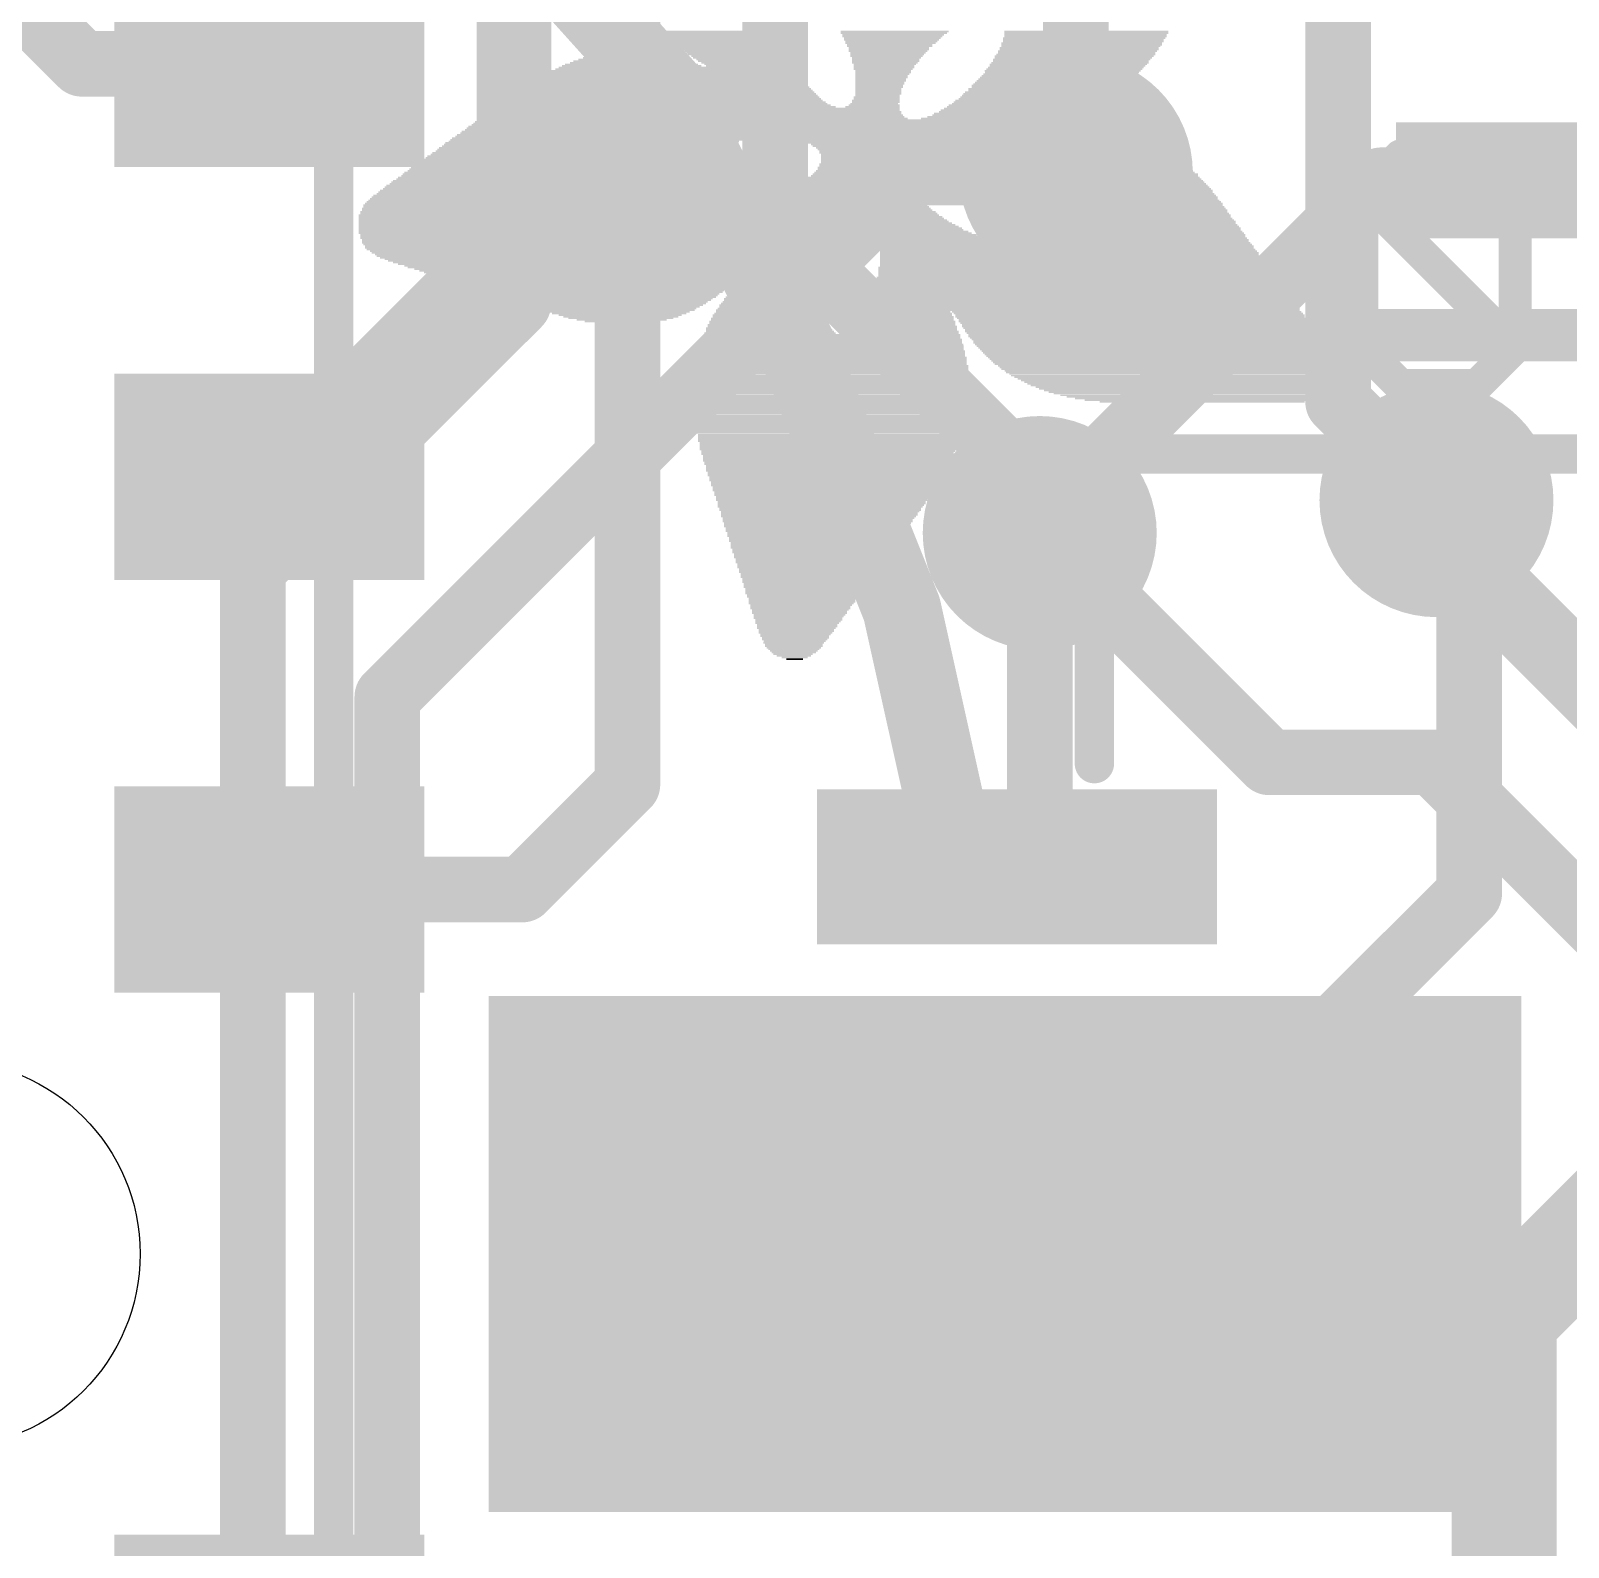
# Model space of a CAD drawing. Extents: x -0.1 to 34.1, y -8.2 to 25.5.
# Drawn here: x 16.53 to 22.48, y 11.56 to 17.44 of the extents above; entities that cross this region are included whole.
import ezdxf

# ---------------------------------------------------------------- set-up
doc = ezdxf.new("R2010")
doc.units = 0
for name, color, linetype in [('1', 12, 'CONTINUOUS'), ('16', 5, 'CONTINUOUS'), ('18', 110, 'CONTINUOUS'), ('20', 53, 'CONTINUOUS'), ('21', 40, 'CONTINUOUS'), ('22', 6, 'CONTINUOUS')]:
    doc.layers.add(name, color=color, linetype=linetype)

# ---------------------------------------------------------------- blocks, each defined once
blk = doc.blocks.new('RECT')
blk.add_solid([(-0.5, -0.5), (0.5, -0.5), (-0.5, 0.5), (0.5, 0.5)])
blk = doc.blocks.new('ROUNDV')
at = {"const_width": 0.5}
blk.add_lwpolyline([(0, -0.25, 1), (0, 0.25, 1), (0, -0.25)], format="xyb", dxfattribs=at)

msp = doc.modelspace()

# ---------------------------------------------------------------- linework, layer by layer
at = {"layer": '1'}
for points, const_width in [([(14.859, 19.177), (16.724, 17.312)], 0.254), ([(19.4096, 16.6935), (19.4096, 18.6904)], 0.254), ([(20.574, 18.161), (20.574, 16.891)], 0.254), ([(18.8374, 14.5194), (18.8374, 18.0382)], 0.254), ([(18.3802, 16.6422), (18.3802, 17.8488)], 0.254), ([(16.724, 17.312), (17.45, 17.312)], 0.254), ([(21.756, 16.861), (20.4815, 15.5865)], 0.254), ([(22.264, 16.861), (21.756, 16.861)], 0.254), ([(20.4815, 15.6216), (19.4096, 16.6935)], 0.254), ([(17.45, 15.712), (18.3802, 16.6422)], 0.254), ([(20.4815, 15.6216), (20.4815, 15.5865)], 0.254), ([(22.098, 15.494), (21.971, 15.621)], 0.254), ([(20.4815, 15.5865), (20.4343, 15.5393)], 0.254), ([(20.4343, 15.5393), (20.4343, 15.494)], 0.254), ([(20.4343, 15.494), (20.4343, 14.351)], 0.254), ([(22.098, 15.494), (22.098, 14.097)], 0.254), ([(18.43, 14.112), (18.8374, 14.5194)], 0.254), ([(20.4343, 14.351), (20.346, 14.2627)], 0.254), ([(20.346, 14.2627), (20.346, 14.2)], 0.3048), ([(17.45, 14.112), (18.43, 14.112)], 0.254), ([(22.098, 14.097), (21.201, 13.2)], 0.254), ([(20.346, 13.2), (21.201, 13.2)], 0.254), ([(22.86, 13.081), (22.233, 12.454)], 0.4064), ([(22.233, 12.454), (21.979, 12.2)], 0.4064), ([(22.233, 12.454), (22.233, 5.342)], 0.4064), ([(20.346, 12.2), (21.979, 12.2)], 0.4064)]:
    msp.add_lwpolyline(points, dxfattribs=dict(at, const_width=const_width))
for points, const_width in [([(16.724, 17.3755, 1), (16.724, 17.2485)], 0.127), ([(16.6791, 17.2671, 1), (16.7689, 17.3569)], 0.127), ([(17.45, 17.2485, 1), (17.45, 17.3755)], 0.127), ([(21.756, 16.9245, 1), (21.756, 16.7975)], 0.127), ([(21.8009, 16.8161, 1), (21.7111, 16.9059)], 0.127), ([(22.264, 16.7975, 1), (22.264, 16.9245)], 0.127), ([(20.5105, 16.891, 1), (20.6375, 16.891)], 0.127), ([(19.4545, 16.7384, 1), (19.3647, 16.6486)], 0.127), ([(18.4251, 16.5973, 1), (18.3353, 16.6871)], 0.127), ([(19.3461, 16.6935, 1), (19.4731, 16.6935)], 0.127), ([(18.3167, 16.6422, 1), (18.4437, 16.6422)], 0.127), ([(17.4051, 15.7569, 1), (17.4949, 15.6671)], 0.127), ([(20.545, 15.6216, 1), (20.418, 15.6216)], 0.127), ([(20.4366, 15.5767, 1), (20.5264, 15.6665)], 0.127), ([(22.0159, 15.6659, 1), (21.9261, 15.5761)], 0.127), ([(20.4978, 15.5393, 1), (20.3708, 15.5393)], 0.127), ([(20.4366, 15.6314, 1), (20.5264, 15.5416)], 0.127), ([(20.5264, 15.5416, 1), (20.4366, 15.6314)], 0.127), ([(20.3894, 15.5842, 1), (20.4792, 15.4944)], 0.127), ([(20.4978, 15.494, 1), (20.3708, 15.494)], 0.127), ([(20.418, 15.5865, 1), (20.545, 15.5865)], 0.127), ([(22.1615, 15.494, 1), (22.0345, 15.494)], 0.127), ([(20.3708, 15.494, 1), (20.4978, 15.494)], 0.127), ([(22.0531, 15.4491, 1), (22.1429, 15.5389)], 0.127), ([(18.8823, 14.4745, 1), (18.7925, 14.5643)], 0.127), ([(18.7739, 14.5194, 1), (18.9009, 14.5194)], 0.127), ([(20.4792, 14.3061, 1), (20.3894, 14.3959)], 0.127), ([(20.4222, 14.2627, 1), (20.2698, 14.2627)], 0.1524), ([(20.3708, 14.351, 1), (20.4978, 14.351)], 0.127), ([(20.3011, 14.3076, 1), (20.3909, 14.2178)], 0.127), ([(17.45, 14.1755, 1), (17.45, 14.0485)], 0.127), ([(18.43, 14.0485, 1), (18.43, 14.1755)], 0.127), ([(20.2698, 14.2, 1), (20.4222, 14.2)], 0.1524), ([(18.3851, 14.1569, 1), (18.4749, 14.0671)], 0.127), ([(22.1429, 14.0521, 1), (22.0531, 14.1419)], 0.127), ([(22.0345, 14.097, 1), (22.1615, 14.097)], 0.127), ([(20.346, 13.2635, 1), (20.346, 13.1365)], 0.127), ([(21.1561, 13.2449, 1), (21.2459, 13.1551)], 0.127), ([(21.201, 13.1365, 1), (21.201, 13.2635)], 0.127), ([(22.3346, 12.454, 1), (22.1314, 12.454)], 0.2032), ([(22.1612, 12.5258, 1), (22.3048, 12.3822)], 0.2032), ([(22.3048, 12.3822, 1), (22.1612, 12.5258)], 0.2032), ([(20.346, 12.3016, 1), (20.346, 12.0984)], 0.2032), ([(21.979, 12.0984, 1), (21.979, 12.3016)], 0.2032), ([(21.9072, 12.2718, 1), (22.0508, 12.1282)], 0.2032)]:
    msp.add_lwpolyline(points, format="xyb", dxfattribs=dict(at, const_width=const_width))
at = {"layer": '16'}
for points, const_width in [([(18.415, 16.383), (18.415, 20.574)], 0.254), ([(21.59, 18.5305), (21.59, 16.002)], 0.254), ([(19.939, 16.891), (17.907, 14.859)], 0.254), ([(20.574, 16.891), (19.939, 16.891)], 0.254), ([(17.3863, 15.3543), (18.415, 16.383)], 0.254), ([(21.971, 15.621), (21.59, 16.002)], 0.254), ([(21.971, 15.621), (21.9075, 15.5575)], 0.3048), ([(23.749, 13.716), (21.9075, 15.5575)], 0.3048), ([(20.4343, 15.494), (21.3233, 14.605)], 0.254), ([(17.3863, 10.6011), (17.3863, 15.3543)], 0.254), ([(17.907, 14.859), (17.907, 11.43)], 0.254), ([(21.9583, 14.605), (21.3233, 14.605)], 0.254), ([(23.114, 13.4493), (21.9583, 14.605)], 0.254)]:
    msp.add_lwpolyline(points, dxfattribs=dict(at, const_width=const_width))
for points, const_width in [([(19.939, 16.9545, 1), (19.939, 16.8275)], 0.127), ([(19.9839, 16.8461, 1), (19.8941, 16.9359)], 0.127), ([(20.574, 16.8275, 1), (20.574, 16.9545)], 0.127), ([(18.4599, 16.3381, 1), (18.3701, 16.4279)], 0.127), ([(18.3515, 16.383, 1), (18.4785, 16.383)], 0.127), ([(21.6349, 16.0469, 1), (21.5451, 15.9571)], 0.127), ([(21.5265, 16.002, 1), (21.6535, 16.002)], 0.127), ([(22.0249, 15.5671, 1), (21.9171, 15.6749)], 0.1524), ([(21.9261, 15.5761, 1), (22.0159, 15.6659)], 0.127), ([(21.9614, 15.6114, 1), (21.8536, 15.5036)], 0.1524), ([(21.8536, 15.6114, 1), (21.9614, 15.5036)], 0.1524), ([(20.4792, 15.5389, 1), (20.3894, 15.4491)], 0.127), ([(17.4498, 15.3543, 1), (17.3228, 15.3543)], 0.127), ([(17.3414, 15.3992, 1), (17.4312, 15.3094)], 0.127), ([(17.9705, 14.859, 1), (17.8435, 14.859)], 0.127), ([(17.8621, 14.9039, 1), (17.9519, 14.8141)], 0.127), ([(21.3233, 14.6685, 1), (21.3233, 14.5415)], 0.127), ([(21.2784, 14.5601, 1), (21.3682, 14.6499)], 0.127), ([(22.0032, 14.6499, 1), (21.9134, 14.5601)], 0.127), ([(21.9583, 14.5415, 1), (21.9583, 14.6685)], 0.127)]:
    msp.add_lwpolyline(points, format="xyb", dxfattribs=dict(at, const_width=const_width))
at = {"layer": '20'}
msp.add_circle((16.2, 12.7), 0.75, dxfattribs=at)
at = {"layer": '21'}
for points, const_width in [([(17.7, 18.462), (17.7, 8.462)], 0.1524), ([(24.514, 16.261), (21.714, 16.261)], 0.2032), ([(20.646, 14.6), (20.646, 15.8)], 0.1524), ([(20.646, 15.8), (23.246, 15.8)], 0.1524)]:
    msp.add_lwpolyline(points, dxfattribs=dict(at, const_width=const_width))
for points, const_width in [([(21.714, 16.3118, 1), (21.714, 16.2102)], 0.1016), ([(20.6841, 15.8, 1), (20.6079, 15.8)], 0.0762), ([(20.646, 15.8381, 1), (20.646, 15.7619)], 0.0762), ([(20.6079, 14.6, 1), (20.6841, 14.6)], 0.0762)]:
    msp.add_lwpolyline(points, format="xyb", dxfattribs=dict(at, const_width=const_width))
at = {"layer": '22'}
for points, const_width in [([(19, 17.2), (18.1, 18.2)], 0.3048), ([(19.5, 16.2), (19, 17.2)], 0.3048), ([(21.8311, 16.9553), (21.6828, 16.807)], 0.127), ([(22.1277, 16.9553), (21.8311, 16.9553)], 0.127), ([(22.2759, 16.807), (22.1277, 16.9553)], 0.127), ([(21.6828, 16.807), (21.6828, 16.2138)], 0.127), ([(22.2759, 16.2138), (21.6828, 16.807)], 0.127), ([(22.2759, 16.2138), (22.2759, 16.807)], 0.127), ([(19.9, 15.2), (19.5, 16.2)], 0.3048), ([(21.6828, 16.2138), (21.8311, 16.0655)], 0.127), ([(22.1277, 16.0655), (22.2759, 16.2138)], 0.127), ([(21.8311, 16.0655), (22.1277, 16.0655)], 0.127), ([(20.1, 14.3), (19.9, 15.2)], 0.3048)]:
    msp.add_lwpolyline(points, dxfattribs=dict(at, const_width=const_width))
for points, const_width in [([(19.0682, 17.2341, 1), (18.9318, 17.1659)], 0.1524), ([(18.9434, 17.149, 1), (19.0566, 17.251)], 0.1524), ([(21.8311, 16.987, 1), (21.8311, 16.9235)], 0.0635), ([(21.8535, 16.9328, 1), (21.8086, 16.9777)], 0.0635), ([(22.1501, 16.9777, 1), (22.1052, 16.9328)], 0.0635), ([(22.1277, 16.9235, 1), (22.1277, 16.987)], 0.0635), ([(21.7145, 16.807, 1), (21.651, 16.807)], 0.0635), ([(21.7052, 16.8294, 1), (21.6603, 16.7845)], 0.0635), ([(21.6603, 16.8294, 1), (21.7052, 16.7845)], 0.0635), ([(22.3077, 16.807, 1), (22.2442, 16.807)], 0.0635), ([(22.2535, 16.7845, 1), (22.2984, 16.8294)], 0.0635), ([(19.5707, 16.2283, 1), (19.4293, 16.1717)], 0.1524), ([(19.4318, 16.1659, 1), (19.5682, 16.2341)], 0.1524), ([(21.7052, 16.2362, 1), (21.6603, 16.1913)], 0.0635), ([(22.2984, 16.1913, 1), (22.2535, 16.2362)], 0.0635), ([(22.2535, 16.1913, 1), (22.2984, 16.2362)], 0.0635), ([(21.651, 16.2138, 1), (21.7145, 16.2138)], 0.0635), ([(22.2442, 16.2138, 1), (22.3077, 16.2138)], 0.0635), ([(21.8311, 16.0972, 1), (21.8311, 16.0338)], 0.0635), ([(21.8086, 16.043, 1), (21.8535, 16.088)], 0.0635), ([(22.1052, 16.088, 1), (22.1501, 16.043)], 0.0635), ([(22.1277, 16.0338, 1), (22.1277, 16.0972)], 0.0635), ([(19.9744, 15.2165, 1), (19.8256, 15.1835)], 0.1524), ([(19.8293, 15.1717, 1), (19.9707, 15.2283)], 0.1524), ([(20.0256, 14.2835, 1), (20.1744, 14.3165)], 0.1524)]:
    msp.add_lwpolyline(points, format="xyb", dxfattribs=dict(at, const_width=const_width))

# ---------------------------------------------------------------- block references
at = {"layer": '1'}
for p, xscale, yscale, rotation in [((17.45, 17.312), 1.2, 0.8, 180), ((22.264, 16.861), 0.45, 0.9, 90), ((17.45, 15.712), 1.2, 0.8, 180), ((17.45, 14.112), 1.2, 0.8, 180), ((20.346, 14.2), 1.55, 0.6, 180), ((20.346, 13.2), 1.55, 0.6, 180), ((20.346, 12.2), 1.55, 0.6, 180), ((17.45, 11.212), 1.2, 0.8, 180)]:
    msp.add_blockref('RECT', p, dxfattribs=dict(at, xscale=xscale, yscale=yscale, rotation=rotation))
at = {"layer": '16', "xscale": 4, "yscale": 2, "rotation": 180}
msp.add_blockref('RECT', (20.3, 12.7), dxfattribs=at)
at = {"layer": '18', "xscale": 0.9064, "yscale": 0.9064}
for p in [(20.574, 16.891), (20.574, 16.891), (21.971, 15.621), (21.971, 15.621), (20.4343, 15.494), (20.4343, 15.494)]:
    msp.add_blockref('ROUNDV', p, dxfattribs=at)
at = {"layer": '21', "rotation": 180}
for p, xscale, yscale in [((19.196, 17.4371), 0.4635, 0.0064), ((19.1992, 17.4307), 0.4572, 0.0063), ((19.2024, 17.4244), 0.4508, 0.0064), ((19.2088, 17.4181), 0.4509, 0.0063), ((19.212, 17.4117), 0.4445, 0.0064), ((19.2151, 17.4054), 0.4382, 0.0063), ((19.2246, 17.399), 0.4318, 0.0064), ((19.2278, 17.3926), 0.4254, 0.0063), ((19.8724, 17.4371), 0.4191, 0.0064), ((19.8692, 17.4307), 0.4127, 0.0063), ((19.866, 17.4244), 0.3937, 0.0064), ((19.8628, 17.4181), 0.3874, 0.0063), ((19.8628, 17.4117), 0.3746, 0.0064), ((19.8597, 17.4054), 0.3683, 0.0063), ((19.8596, 17.399), 0.3556, 0.0064), ((19.8565, 17.3926), 0.3493, 0.0063), ((20.5963, 17.3926), 0.6223, 0.0063), ((20.6058, 17.4117), 0.6287, 0.0064), ((20.6026, 17.4054), 0.6223, 0.0063), ((20.6026, 17.399), 0.6223, 0.0064), ((20.6153, 17.4371), 0.635, 0.0064), ((20.6153, 17.4307), 0.635, 0.0063), ((20.6121, 17.4244), 0.6286, 0.0064), ((20.6121, 17.4181), 0.6286, 0.0063), ((18.8531, 17.3292), 0.4127, 0.0063), ((18.8531, 17.3355), 0.3747, 0.0064), ((18.8531, 17.3419), 0.3365, 0.0063), ((18.8564, 17.3482), 0.2921, 0.0064), ((18.8595, 17.3545), 0.235, 0.0063), ((18.8595, 17.3609), 0.1588, 0.0064), ((19.2309, 17.3863), 0.4191, 0.0064), ((19.2373, 17.38), 0.4191, 0.0063), ((19.2437, 17.3736), 0.4064, 0.0064), ((19.25, 17.3673), 0.4064, 0.0063), ((19.2564, 17.3609), 0.3937, 0.0064), ((19.2628, 17.3545), 0.3937, 0.0063), ((19.2659, 17.3482), 0.3874, 0.0064), ((19.2754, 17.3419), 0.381, 0.0063), ((19.2786, 17.3355), 0.3746, 0.0064), ((19.2882, 17.3292), 0.3683, 0.0063), ((19.8533, 17.3863), 0.3302, 0.0064), ((19.8533, 17.38), 0.3302, 0.0063), ((19.8501, 17.3736), 0.3112, 0.0064), ((19.8501, 17.3673), 0.3112, 0.0063), ((19.8469, 17.3609), 0.3048, 0.0064), ((19.8469, 17.3545), 0.2921, 0.0063), ((19.8406, 17.3419), 0.2794, 0.0063), ((19.8438, 17.3482), 0.2857, 0.0064), ((19.8406, 17.3355), 0.2667, 0.0064), ((19.8374, 17.3292), 0.2604, 0.0063), ((20.5581, 17.3292), 0.6096, 0.0063), ((20.5677, 17.3419), 0.6159, 0.0063), ((20.5645, 17.3355), 0.6096, 0.0064), ((20.574, 17.3482), 0.616, 0.0064), ((20.5803, 17.3609), 0.6159, 0.0064), ((20.5772, 17.3545), 0.6096, 0.0063), ((20.5867, 17.3736), 0.616, 0.0064), ((20.5867, 17.3673), 0.616, 0.0063), ((20.5963, 17.3863), 0.6223, 0.0064), ((20.5931, 17.38), 0.6159, 0.0063), ((19.0119, 17.272), 0.9842, 0.0064), ((19.0151, 17.2783), 0.9652, 0.0063), ((19.0183, 17.2847), 0.9589, 0.0064), ((19.0246, 17.2911), 0.9334, 0.0063), ((19.031, 17.2974), 0.9207, 0.0064), ((18.8531, 17.3038), 0.5397, 0.0063), ((18.8531, 17.3101), 0.5143, 0.0064), ((18.8563, 17.3164), 0.4826, 0.0063), ((18.8531, 17.3228), 0.4509, 0.0064), ((19.2913, 17.3228), 0.362, 0.0064), ((19.3008, 17.3164), 0.3556, 0.0063), ((19.3072, 17.3101), 0.3429, 0.0064), ((19.3135, 17.3038), 0.3429, 0.0063), ((19.8374, 17.3228), 0.2604, 0.0064), ((19.8342, 17.3164), 0.254, 0.0063), ((19.8343, 17.3101), 0.2413, 0.0064), ((19.8311, 17.3038), 0.2349, 0.0063), ((19.8311, 17.2974), 0.2349, 0.0064), ((19.8279, 17.2911), 0.2286, 0.0063), ((19.8247, 17.272), 0.2096, 0.0064), ((19.8279, 17.2847), 0.2159, 0.0064), ((19.8279, 17.2783), 0.2159, 0.0063), ((20.5137, 17.272), 0.5969, 0.0064), ((20.5232, 17.2847), 0.6032, 0.0064), ((20.5201, 17.2783), 0.5969, 0.0063), ((20.5296, 17.2911), 0.6033, 0.0063), ((20.5359, 17.2974), 0.6032, 0.0064), ((20.5454, 17.3101), 0.6096, 0.0064), ((20.5422, 17.3038), 0.6033, 0.0063), ((20.5518, 17.3164), 0.6096, 0.0063), ((20.555, 17.3228), 0.6033, 0.0064), ((18.9865, 17.2085), 1.1366, 0.0064), ((18.9865, 17.2149), 1.124, 0.0063), ((18.9897, 17.2212), 1.1049, 0.0064), ((18.9897, 17.2276), 1.0922, 0.0063), ((18.9929, 17.2339), 1.0731, 0.0064), ((18.996, 17.2402), 1.0668, 0.0063), ((18.9992, 17.2466), 1.0478, 0.0064), ((18.9992, 17.253), 1.035, 0.0063), ((19.0024, 17.2593), 1.016, 0.0064), ((19.0087, 17.2657), 1.0033, 0.0063), ((19.8215, 17.2657), 0.2032, 0.0063), ((19.8215, 17.2593), 0.2032, 0.0064), ((19.812, 17.2276), 0.1842, 0.0063), ((19.812, 17.2212), 0.1842, 0.0064), ((19.8088, 17.2149), 0.1778, 0.0063), ((19.8088, 17.2085), 0.1778, 0.0064), ((19.8184, 17.253), 0.1969, 0.0063), ((19.8184, 17.2466), 0.1969, 0.0064), ((19.8152, 17.2402), 0.1905, 0.0063), ((19.8152, 17.2339), 0.1905, 0.0064), ((20.4534, 17.2149), 0.5905, 0.0063), ((20.4502, 17.2085), 0.5842, 0.0064), ((20.4693, 17.2276), 0.5969, 0.0063), ((20.4661, 17.2212), 0.5905, 0.0064), ((20.4756, 17.2339), 0.5969, 0.0064), ((20.482, 17.2402), 0.5969, 0.0063), ((20.4883, 17.2466), 0.5969, 0.0064), ((20.4947, 17.253), 0.5969, 0.0063), ((20.5009, 17.2593), 0.5969, 0.0064), ((20.5074, 17.2657), 0.5969, 0.0063), ((18.9802, 17.1514), 1.2891, 0.0063), ((18.9802, 17.1577), 1.2637, 0.0064), ((18.9802, 17.164), 1.2509, 0.0063), ((18.977, 17.1704), 1.2319, 0.0064), ((18.9802, 17.1768), 1.2129, 0.0063), ((18.9802, 17.1831), 1.2001, 0.0064), ((18.9802, 17.1895), 1.1875, 0.0063), ((18.9833, 17.1958), 1.1684, 0.0064), ((18.9834, 17.2021), 1.1557, 0.0063), ((19.793, 17.1514), 0.1969, 0.0063), ((19.793, 17.1577), 0.1841, 0.0064), ((19.7993, 17.1704), 0.1842, 0.0064), ((19.7993, 17.164), 0.1842, 0.0063), ((19.8025, 17.1831), 0.1778, 0.0064), ((19.8025, 17.1768), 0.1778, 0.0063), ((19.8056, 17.1895), 0.1715, 0.0063), ((19.8088, 17.2021), 0.1778, 0.0063), ((19.8088, 17.1958), 0.1778, 0.0064), ((20.3645, 17.1514), 0.5651, 0.0063), ((20.3772, 17.1577), 0.5651, 0.0064), ((20.3866, 17.164), 0.5715, 0.0063), ((20.3962, 17.1704), 0.5778, 0.0064), ((20.4089, 17.1768), 0.5778, 0.0063), ((20.4153, 17.1831), 0.5779, 0.0064), ((20.4248, 17.1895), 0.5842, 0.0063), ((20.4311, 17.1958), 0.5842, 0.0064), ((20.4407, 17.2021), 0.5905, 0.0063), ((19.3643, 17.0942), 2.2098, 0.0064), ((19.0945, 17.1006), 1.6573, 0.0063), ((19.0913, 17.1069), 1.6383, 0.0064), ((19.0945, 17.1133), 1.6193, 0.0063), ((19.0945, 17.1196), 1.6065, 0.0064), ((19.1008, 17.1259), 1.5938, 0.0063), ((19.1008, 17.1323), 1.5812, 0.0064), ((19.1072, 17.1387), 1.5685, 0.0063), ((18.9865, 17.145), 1.3144, 0.0064), ((19.7866, 17.145), 0.2096, 0.0064), ((20.2342, 17.1006), 0.5207, 0.0063), ((20.2565, 17.1069), 0.5144, 0.0064), ((20.2788, 17.1133), 0.5207, 0.0063), ((20.2914, 17.1196), 0.5334, 0.0064), ((20.3105, 17.1259), 0.5334, 0.0063), ((20.3264, 17.1323), 0.5525, 0.0064), ((20.3391, 17.1387), 0.5525, 0.0063), ((20.3549, 17.145), 0.5588, 0.0064), ((19.5072, 17.0307), 2.6734, 0.0064), ((19.5072, 17.0371), 2.6606, 0.0063), ((19.504, 17.0434), 2.6289, 0.0064), ((19.5008, 17.0497), 2.6099, 0.0063), ((19.5008, 17.0561), 2.5845, 0.0064), ((19.4945, 17.0625), 2.559, 0.0063), ((19.4882, 17.0688), 2.5337, 0.0064), ((19.485, 17.0752), 2.5019, 0.0063), ((19.4755, 17.0815), 2.4701, 0.0064), ((19.4596, 17.0878), 2.4257, 0.0063), ((18.6245, 16.9735), 1.0605, 0.0063), ((18.6341, 16.9799), 1.0668, 0.0064), ((18.6468, 16.9863), 1.0795, 0.0063), ((18.6626, 16.9926), 1.0859, 0.0064), ((18.6754, 16.999), 1.0985, 0.0063), ((18.6912, 17.0053), 1.1176, 0.0064), ((18.7071, 17.0116), 1.124, 0.0063), ((18.7294, 17.018), 1.1557, 0.0064), ((18.7579, 17.0244), 1.2002, 0.0063), ((20.1517, 17.0244), 1.4224, 0.0063), ((20.1772, 17.018), 1.3843, 0.0064), ((20.1994, 17.0116), 1.3653, 0.0063), ((20.2121, 17.0053), 1.3653, 0.0064), ((20.2248, 16.999), 1.3525, 0.0063), ((20.2342, 16.9926), 1.3589, 0.0064), ((20.2438, 16.9863), 1.3526, 0.0063), ((20.2534, 16.9799), 1.3589, 0.0064), ((20.2597, 16.9735), 1.3589, 0.0063), ((18.5357, 16.9101), 1.0731, 0.0063), ((18.542, 16.9164), 1.0604, 0.0064), ((18.5483, 16.9228), 1.0605, 0.0063), ((18.5579, 16.9291), 1.0541, 0.0064), ((18.5643, 16.9354), 1.0541, 0.0063), ((18.5738, 16.9418), 1.0605, 0.0064), ((18.5832, 16.9482), 1.0541, 0.0063), ((18.5928, 16.9545), 1.0604, 0.0064), ((18.6024, 16.9609), 1.0541, 0.0063), ((18.6119, 16.9672), 1.0605, 0.0064), ((19.7612, 16.9101), 0.3746, 0.0063), ((19.7675, 16.9164), 0.3747, 0.0064), ((20.266, 16.9672), 1.3716, 0.0064), ((19.7771, 16.9228), 0.3937, 0.0063), ((20.2724, 16.9609), 1.3716, 0.0063), ((20.2788, 16.9482), 1.3843, 0.0063), ((20.2851, 16.9418), 1.397, 0.0064), ((20.2883, 16.9354), 1.4033, 0.0063), ((19.7898, 16.9291), 0.4064, 0.0064), ((20.2756, 16.9545), 1.3779, 0.0064), ((20.5264, 16.9291), 0.9398, 0.0064), ((20.5454, 16.9228), 0.9144, 0.0063), ((20.5645, 16.9164), 0.889, 0.0064), ((20.5771, 16.9101), 0.8763, 0.0063), ((18.4912, 16.8529), 1.1366, 0.0064), ((18.4944, 16.8592), 1.1303, 0.0063), ((18.4976, 16.8656), 1.1113, 0.0064), ((18.5008, 16.872), 1.1049, 0.0063), ((18.5071, 16.8783), 1.0922, 0.0064), ((18.5134, 16.8847), 1.0922, 0.0063), ((18.5166, 16.891), 1.0858, 0.0064), ((18.523, 16.8973), 1.0731, 0.0063), ((18.5293, 16.9037), 1.0732, 0.0064), ((19.7199, 16.8529), 0.4318, 0.0064), ((19.7263, 16.8592), 0.4191, 0.0063), ((19.7326, 16.8656), 0.4064, 0.0064), ((19.7358, 16.872), 0.4, 0.0063), ((19.7422, 16.8783), 0.3873, 0.0064), ((19.7453, 16.8847), 0.381, 0.0063), ((19.7485, 16.891), 0.3746, 0.0064), ((19.7549, 16.8973), 0.3747, 0.0063), ((19.7581, 16.9037), 0.3683, 0.0064), ((20.5899, 16.9037), 0.8636, 0.0064), ((20.5994, 16.8973), 0.8572, 0.0063), ((20.6121, 16.891), 0.8446, 0.0064), ((20.6248, 16.8847), 0.8446, 0.0063), ((20.6312, 16.8783), 0.8319, 0.0064), ((20.6407, 16.872), 0.8255, 0.0063), ((20.6502, 16.8656), 0.8192, 0.0064), ((20.6597, 16.8592), 0.8128, 0.0063), ((20.6661, 16.8529), 0.8128, 0.0064), ((18.5135, 16.7958), 1.3335, 0.0063), ((18.5007, 16.8021), 1.2954, 0.0064), ((18.4944, 16.8085), 1.2573, 0.0063), ((18.4912, 16.8148), 1.2382, 0.0064), ((18.4849, 16.8211), 1.2129, 0.0063), ((18.488, 16.8275), 1.1938, 0.0064), ((18.4881, 16.8339), 1.1811, 0.0063), ((18.488, 16.8402), 1.1684, 0.0064), ((18.4912, 16.8466), 1.1494, 0.0063), ((19.5199, 16.7958), 0.4254, 0.0063), ((19.6596, 16.8021), 0.616, 0.0064), ((19.6723, 16.8085), 0.5778, 0.0063), ((19.6819, 16.8148), 0.5461, 0.0064), ((19.6913, 16.8211), 0.5143, 0.0063), ((19.6977, 16.8275), 0.5016, 0.0064), ((19.7041, 16.8339), 0.4763, 0.0063), ((19.7104, 16.8402), 0.4636, 0.0064), ((19.7168, 16.8466), 0.4381, 0.0063), ((19.8533, 16.7958), 0.2286, 0.0063), ((20.6756, 16.8466), 0.8064, 0.0063), ((20.6852, 16.8402), 0.8001, 0.0064), ((20.6914, 16.8339), 0.8001, 0.0063), ((20.701, 16.8275), 0.7938, 0.0064), ((20.7074, 16.8211), 0.7937, 0.0063), ((20.7137, 16.8148), 0.781, 0.0064), ((20.7201, 16.8085), 0.7811, 0.0063), ((20.7264, 16.8021), 0.781, 0.0064), ((20.7327, 16.7958), 0.7811, 0.0063), ((18.7293, 16.7386), 1.8542, 0.0064), ((18.7293, 16.7323), 1.8542, 0.0063), ((18.7388, 16.7513), 1.8605, 0.0064), ((18.7357, 16.7449), 1.8542, 0.0063), ((18.7452, 16.764), 1.8606, 0.0064), ((18.7452, 16.7577), 1.8606, 0.0063), ((18.7548, 16.7704), 1.8669, 0.0063), ((18.7579, 16.7767), 1.8606, 0.0064), ((18.7675, 16.783), 1.8669, 0.0063), ((18.7737, 16.7894), 1.8669, 0.0064), ((19.866, 16.7894), 0.2159, 0.0064), ((19.8755, 16.783), 0.2096, 0.0063), ((19.8819, 16.7767), 0.2095, 0.0064), ((19.8882, 16.7704), 0.2096, 0.0063), ((19.8913, 16.764), 0.2159, 0.0064), ((19.9009, 16.7513), 0.2222, 0.0064), ((19.8978, 16.7577), 0.2159, 0.0063), ((19.9136, 16.7386), 0.235, 0.0064), ((19.9073, 16.7449), 0.2223, 0.0063), ((19.92, 16.7323), 0.2349, 0.0063), ((20.736, 16.7894), 0.7747, 0.0064), ((20.7423, 16.783), 0.7747, 0.0063), ((20.7518, 16.7767), 0.7684, 0.0064), ((20.755, 16.7704), 0.7747, 0.0063), ((20.7613, 16.764), 0.762, 0.0064), ((20.7645, 16.7577), 0.7684, 0.0063), ((20.7708, 16.7513), 0.7683, 0.0064), ((20.7772, 16.7449), 0.7684, 0.0063), ((20.7804, 16.7386), 0.762, 0.0064), ((20.7836, 16.7323), 0.7683, 0.0063), ((18.723, 16.7259), 1.8542, 0.0064), ((18.723, 16.7196), 1.8542, 0.0063), ((18.7198, 16.7132), 1.8478, 0.0064), ((18.7198, 16.7068), 1.8478, 0.0063), ((18.7167, 16.7005), 1.8415, 0.0064), ((18.7167, 16.6942), 1.8415, 0.0063), ((18.7103, 16.6751), 1.8288, 0.0064), ((18.7135, 16.6878), 1.8351, 0.0064), ((18.7135, 16.6815), 1.8351, 0.0063), ((19.9231, 16.7259), 0.2413, 0.0064), ((19.9295, 16.7196), 0.254, 0.0063), ((19.9327, 16.7132), 0.2603, 0.0064), ((19.9422, 16.7068), 0.2667, 0.0063), ((19.9454, 16.7005), 0.2731, 0.0064), ((19.9517, 16.6942), 0.2858, 0.0063), ((19.9581, 16.6878), 0.2985, 0.0064), ((19.9676, 16.6815), 0.3048, 0.0063), ((19.974, 16.6751), 0.3175, 0.0064), ((20.7899, 16.7259), 0.7684, 0.0064), ((20.7931, 16.7196), 0.762, 0.0063), ((20.7963, 16.7132), 0.7683, 0.0064), ((20.8026, 16.7068), 0.7684, 0.0063), ((20.8057, 16.7005), 0.7747, 0.0064), ((20.8057, 16.6942), 0.7747, 0.0063), ((20.8122, 16.6878), 0.7747, 0.0064), ((20.8153, 16.6815), 0.781, 0.0063), ((20.8185, 16.6751), 0.7874, 0.0064), ((18.7103, 16.6687), 1.8288, 0.0063), ((18.7071, 16.6624), 1.8224, 0.0064), ((18.7071, 16.6561), 1.8224, 0.0063), ((18.7071, 16.637), 1.8098, 0.0064), ((18.7103, 16.6497), 1.8161, 0.0064), ((18.7103, 16.6434), 1.8161, 0.0063), ((18.7103, 16.6306), 1.8034, 0.0063), ((18.7071, 16.6243), 1.797, 0.0064), ((18.7071, 16.618), 1.797, 0.0063), ((19.9771, 16.6687), 0.3238, 0.0063), ((19.9867, 16.6624), 0.3429, 0.0064), ((19.993, 16.6561), 0.3556, 0.0063), ((20.0025, 16.6497), 0.3746, 0.0064), ((20.0089, 16.6434), 0.3873, 0.0063), ((20.0184, 16.637), 0.4064, 0.0064), ((20.0279, 16.6306), 0.4254, 0.0063), ((20.0438, 16.6243), 0.4572, 0.0064), ((20.066, 16.618), 0.5016, 0.0063), ((20.7995, 16.618), 0.9017, 0.0063), ((20.8121, 16.6243), 0.8636, 0.0064), ((20.8217, 16.6306), 0.8445, 0.0063), ((20.8217, 16.637), 0.8319, 0.0064), ((20.8217, 16.6434), 0.8191, 0.0063), ((20.8217, 16.6561), 0.8065, 0.0063), ((20.8248, 16.6497), 0.8128, 0.0064), ((20.8185, 16.6687), 0.7874, 0.0063), ((20.8217, 16.6624), 0.7937, 0.0064), ((18.7103, 16.6116), 1.7907, 0.0064), ((18.7135, 16.6053), 1.7843, 0.0063), ((18.7135, 16.5989), 1.7843, 0.0064), ((18.7135, 16.5925), 1.7717, 0.0063), ((18.7198, 16.5862), 1.759, 0.0064), ((18.723, 16.5799), 1.7526, 0.0063), ((18.7294, 16.5735), 1.7399, 0.0064), ((18.7293, 16.5672), 1.7272, 0.0063), ((18.7356, 16.5608), 1.7145, 0.0064), ((18.7452, 16.5544), 1.6954, 0.0063), ((20.5359, 16.6116), 1.4414, 0.0064), ((20.5391, 16.6053), 1.4478, 0.0063), ((20.5391, 16.5989), 1.4478, 0.0064), ((20.5422, 16.5925), 1.4541, 0.0063), ((20.5455, 16.5862), 1.4605, 0.0064), ((20.5486, 16.5799), 1.4668, 0.0063), ((20.5486, 16.5735), 1.4668, 0.0064), ((20.5518, 16.5672), 1.4732, 0.0063), ((20.555, 16.5608), 1.4795, 0.0064), ((20.5582, 16.5544), 1.4859, 0.0063), ((18.7516, 16.5481), 1.6827, 0.0064), ((18.7611, 16.5418), 1.6637, 0.0063), ((18.7706, 16.5354), 1.6446, 0.0064), ((18.7833, 16.5291), 1.6192, 0.0063), ((18.7865, 16.5227), 1.6002, 0.0064), ((18.7992, 16.5163), 1.5748, 0.0063), ((18.8087, 16.51), 1.5558, 0.0064), ((18.8183, 16.5037), 1.5367, 0.0063), ((18.8278, 16.4973), 1.5177, 0.0064), ((20.5645, 16.5227), 1.5113, 0.0064), ((20.5677, 16.5163), 1.5177, 0.0063), ((20.5708, 16.51), 1.524, 0.0064), ((20.5708, 16.5037), 1.524, 0.0063), ((20.574, 16.4973), 1.5304, 0.0064), ((20.5582, 16.5481), 1.4859, 0.0064), ((20.5613, 16.5418), 1.4922, 0.0063), ((20.5645, 16.5354), 1.4986, 0.0064), ((20.5645, 16.5291), 1.4986, 0.0063), ((18.8405, 16.491), 1.4923, 0.0063), ((18.8468, 16.4846), 1.4796, 0.0064), ((18.6976, 16.4782), 1.143, 0.0063), ((18.704, 16.4719), 1.1049, 0.0064), ((18.7071, 16.4656), 1.0858, 0.0063), ((18.7167, 16.4592), 1.0541, 0.0064), ((18.723, 16.4529), 1.0287, 0.0063), ((18.7262, 16.4465), 0.9969, 0.0064), ((18.7325, 16.4401), 0.9716, 0.0063), ((18.742, 16.4338), 0.9398, 0.0064), ((19.412, 16.4338), 0.3493, 0.0064), ((19.4152, 16.4401), 0.3429, 0.0063), ((19.4183, 16.4465), 0.3366, 0.0064), ((19.4215, 16.4592), 0.3302, 0.0064), ((19.4215, 16.4529), 0.3302, 0.0063), ((19.4246, 16.4656), 0.3239, 0.0063), ((19.4278, 16.4719), 0.3175, 0.0064), ((19.431, 16.4782), 0.3112, 0.0063), ((20.5899, 16.4338), 1.6002, 0.0064), ((20.5835, 16.4529), 1.5748, 0.0063), ((20.5867, 16.4465), 1.5812, 0.0064), ((20.5899, 16.4401), 1.5875, 0.0063), ((20.5772, 16.4846), 1.5494, 0.0064), ((20.5772, 16.4782), 1.5494, 0.0063), ((20.5803, 16.4719), 1.5557, 0.0064), ((20.5867, 16.4592), 1.5684, 0.0064), ((20.5836, 16.4656), 1.5621, 0.0063), ((20.5771, 16.491), 1.5367, 0.0063), ((18.7452, 16.4275), 0.9208, 0.0063), ((18.7516, 16.4211), 0.8827, 0.0064), ((18.7579, 16.4148), 0.8572, 0.0063), ((18.7643, 16.4084), 0.8319, 0.0064), ((18.7675, 16.402), 0.8001, 0.0063), ((18.7737, 16.3957), 0.7747, 0.0064), ((18.7801, 16.3894), 0.7366, 0.0063), ((18.7833, 16.383), 0.7176, 0.0064), ((18.7897, 16.3767), 0.6795, 0.0063), ((19.3929, 16.3767), 0.4, 0.0063), ((19.3929, 16.383), 0.3874, 0.0064), ((19.3961, 16.3894), 0.381, 0.0063), ((19.3993, 16.402), 0.3747, 0.0063), ((19.3993, 16.3957), 0.3747, 0.0064), ((19.4025, 16.4084), 0.3683, 0.0064), ((19.4056, 16.4148), 0.362, 0.0063), ((19.4088, 16.4275), 0.3556, 0.0063), ((19.4088, 16.4211), 0.3556, 0.0064), ((20.5994, 16.3767), 1.6574, 0.0063), ((20.5963, 16.3957), 1.6383, 0.0064), ((20.5994, 16.3894), 1.6446, 0.0063), ((20.5994, 16.383), 1.6446, 0.0064), ((20.5962, 16.4084), 1.6256, 0.0064), ((20.5962, 16.402), 1.6256, 0.0063), ((20.5899, 16.4275), 1.6002, 0.0063), ((20.5963, 16.4148), 1.6129, 0.0063), ((20.5931, 16.4211), 1.6065, 0.0064), ((18.7929, 16.3703), 0.6477, 0.0064), ((18.796, 16.3639), 0.616, 0.0063), ((18.8024, 16.3576), 0.5905, 0.0064), ((18.8056, 16.3513), 0.5461, 0.0063), ((18.8056, 16.3449), 0.5207, 0.0064), ((18.8087, 16.3386), 0.4762, 0.0063), ((18.8118, 16.3322), 0.4445, 0.0064), ((18.8119, 16.3258), 0.4064, 0.0063), ((18.815, 16.3195), 0.3493, 0.0064), ((19.3834, 16.3258), 0.4445, 0.0063), ((19.3834, 16.3195), 0.4445, 0.0064), ((19.3834, 16.3386), 0.4318, 0.0063), ((19.3834, 16.3322), 0.4318, 0.0064), ((19.3865, 16.3449), 0.4255, 0.0064), ((19.3865, 16.3576), 0.4127, 0.0064), ((19.3865, 16.3513), 0.4127, 0.0063), ((19.3897, 16.3639), 0.4064, 0.0063), ((19.3929, 16.3703), 0.4, 0.0064), ((19.92, 16.3195), 0.3619, 0.0064), ((19.9231, 16.3258), 0.3556, 0.0063), ((19.9231, 16.3386), 0.3429, 0.0063), ((19.9263, 16.3322), 0.3492, 0.0064), ((19.9231, 16.3513), 0.3302, 0.0063), ((19.9263, 16.3449), 0.3366, 0.0064), ((20.6026, 16.3639), 1.6764, 0.0063), ((20.6026, 16.3576), 1.6764, 0.0064), ((20.6026, 16.3703), 1.6637, 0.0064), ((20.7708, 16.3513), 1.3525, 0.0063), ((20.7772, 16.3449), 1.3526, 0.0064), ((20.7836, 16.3386), 1.3525, 0.0063), ((20.7836, 16.3322), 1.3525, 0.0064), ((20.7899, 16.3258), 1.3526, 0.0063), ((20.7963, 16.3195), 1.3525, 0.0064), ((18.8183, 16.3132), 0.2921, 0.0063), ((18.8214, 16.3068), 0.2096, 0.0064), ((18.8246, 16.3005), 0.0889, 0.0063), ((19.6279, 16.256), 0.9969, 0.0064), ((19.3897, 16.2687), 0.508, 0.0064), ((19.631, 16.2624), 0.9906, 0.0063), ((19.3834, 16.2877), 0.4826, 0.0063), ((19.3865, 16.2814), 0.4889, 0.0064), ((19.3897, 16.2751), 0.4953, 0.0063), ((19.3834, 16.3005), 0.4699, 0.0063), ((19.3834, 16.2941), 0.4699, 0.0064), ((19.3802, 16.3132), 0.4508, 0.0063), ((19.3834, 16.3068), 0.4572, 0.0064), ((19.9041, 16.2687), 0.4318, 0.0064), ((19.9105, 16.2751), 0.4191, 0.0063), ((19.9104, 16.2814), 0.4064, 0.0064), ((19.9136, 16.2877), 0.4, 0.0063), ((19.9168, 16.2941), 0.3937, 0.0064), ((19.9168, 16.3005), 0.381, 0.0063), ((19.92, 16.3068), 0.3747, 0.0064), ((19.9231, 16.3132), 0.3683, 0.0063), ((20.7995, 16.3132), 1.3589, 0.0063), ((20.8026, 16.3068), 1.3526, 0.0064), ((20.8089, 16.3005), 1.3525, 0.0063), ((20.8122, 16.2941), 1.3589, 0.0064), ((20.8153, 16.2877), 1.3526, 0.0063), ((20.8217, 16.2814), 1.3525, 0.0064), ((20.8249, 16.2751), 1.3589, 0.0063), ((20.8312, 16.2687), 1.3589, 0.0064), ((20.8344, 16.2624), 1.3525, 0.0063), ((20.8376, 16.256), 1.3589, 0.0064), ((19.6279, 16.2179), 1.0223, 0.0064), ((19.6279, 16.2115), 1.0223, 0.0063), ((19.6279, 16.2052), 1.0223, 0.0064), ((19.6311, 16.1989), 1.0287, 0.0063), ((19.6279, 16.237), 1.0097, 0.0063), ((19.6279, 16.2306), 1.0097, 0.0064), ((19.631, 16.2243), 1.016, 0.0063), ((19.6311, 16.2433), 1.0033, 0.0064), ((19.6279, 16.2496), 0.9969, 0.0063), ((20.8438, 16.2496), 1.3589, 0.0063), ((20.847, 16.2433), 1.3525, 0.0064), ((20.8534, 16.237), 1.3526, 0.0063), ((20.8566, 16.2306), 1.3589, 0.0064), ((20.863, 16.2243), 1.3589, 0.0063), ((20.8661, 16.2179), 1.3526, 0.0064), ((20.8725, 16.2115), 1.3525, 0.0063), ((20.8756, 16.2052), 1.3462, 0.0064), ((20.882, 16.1989), 1.3462, 0.0063), ((19.6279, 16.1671), 1.0477, 0.0064), ((19.6279, 16.1608), 1.0477, 0.0063), ((19.6279, 16.1544), 1.0477, 0.0064), ((19.6279, 16.1481), 1.0477, 0.0063), ((19.6311, 16.1417), 1.0541, 0.0064), ((19.631, 16.1735), 1.0414, 0.0063), ((19.6279, 16.1925), 1.0351, 0.0064), ((19.6279, 16.1862), 1.0351, 0.0063), ((19.6279, 16.1798), 1.0351, 0.0064), ((20.8851, 16.1925), 1.3399, 0.0064), ((20.8915, 16.1862), 1.3398, 0.0063), ((20.8947, 16.1798), 1.3335, 0.0064), ((20.9011, 16.1735), 1.3335, 0.0063), ((20.9042, 16.1671), 1.3272, 0.0064), ((20.9074, 16.1608), 1.3208, 0.0063), ((20.9106, 16.1544), 1.3145, 0.0064), ((20.9169, 16.1481), 1.3144, 0.0063), ((20.9232, 16.1417), 1.3017, 0.0064), ((19.6279, 16.1354), 1.0605, 0.0063), ((19.6279, 16.129), 1.0605, 0.0064), ((19.6279, 16.1227), 1.0605, 0.0063), ((19.6279, 16.1163), 1.0605, 0.0064), ((19.6279, 16.11), 1.0605, 0.0063), ((19.6279, 16.1036), 1.0605, 0.0064), ((19.6279, 16.0973), 1.0605, 0.0063), ((19.6279, 16.0909), 1.0605, 0.0064), ((19.6279, 16.0846), 1.0605, 0.0063), ((19.6279, 16.0782), 1.0605, 0.0064), ((20.9264, 16.1354), 1.2954, 0.0063), ((20.9296, 16.129), 1.289, 0.0064), ((20.936, 16.1227), 1.2763, 0.0063), ((20.936, 16.1163), 1.2637, 0.0064), ((20.9423, 16.11), 1.251, 0.0063), ((20.9455, 16.1036), 1.2446, 0.0064), ((20.9519, 16.0973), 1.2319, 0.0063), ((20.955, 16.0909), 1.2128, 0.0064), ((20.9613, 16.0846), 1.2001, 0.0063), ((20.9677, 16.0782), 1.1874, 0.0064), ((19.6247, 16.0719), 1.0668, 0.0063), ((19.6247, 16.0655), 1.0668, 0.0064), ((19.6247, 16.0592), 1.0668, 0.0063), ((19.6247, 16.0528), 1.0668, 0.0064), ((19.6247, 16.0465), 1.0668, 0.0063), ((19.6247, 16.0401), 1.0668, 0.0064), ((19.6247, 16.0338), 1.0668, 0.0063), ((19.6247, 16.0274), 1.0668, 0.0064), ((19.6247, 16.0211), 1.0668, 0.0063), ((20.9709, 16.0719), 1.1684, 0.0063), ((20.9741, 16.0655), 1.1493, 0.0064), ((20.9836, 16.0592), 1.1303, 0.0063), ((20.9868, 16.0528), 1.1113, 0.0064), ((20.9931, 16.0465), 1.0858, 0.0063), ((21.0026, 16.0401), 1.0668, 0.0064), ((21.009, 16.0338), 1.0414, 0.0063), ((21.0185, 16.0274), 1.0096, 0.0064), ((21.0249, 16.0211), 0.9715, 0.0063), ((19.6247, 16.0147), 1.0668, 0.0064), ((19.6247, 16.0084), 1.0668, 0.0063), ((19.6247, 16.002), 1.0668, 0.0064), ((19.6247, 15.9957), 1.0668, 0.0063), ((19.6247, 15.9893), 1.0668, 0.0064), ((19.6247, 15.983), 1.0541, 0.0063), ((19.6247, 15.9766), 1.0541, 0.0064), ((19.6247, 15.9703), 1.0541, 0.0063), ((19.6247, 15.9639), 1.0541, 0.0064), ((19.6247, 15.9576), 1.0541, 0.0063), ((21.0343, 16.0147), 0.9271, 0.0064), ((21.0471, 16.0084), 0.8763, 0.0063), ((21.063, 16.002), 0.7937, 0.0064), ((19.6215, 15.9512), 1.0478, 0.0064), ((19.6215, 15.9449), 1.0478, 0.0063), ((19.6215, 15.9385), 1.0478, 0.0064), ((19.6215, 15.9322), 1.0478, 0.0063), ((19.6215, 15.9258), 1.0478, 0.0064), ((19.6183, 15.9195), 1.0414, 0.0063), ((19.6215, 15.9131), 1.035, 0.0064), ((19.6215, 15.9068), 1.035, 0.0063), ((19.6215, 15.9004), 1.035, 0.0064), ((19.6183, 15.8941), 1.0287, 0.0063), ((19.6183, 15.8877), 1.0287, 0.0064), ((19.6183, 15.8814), 1.0287, 0.0063), ((19.6183, 15.875), 1.016, 0.0064), ((19.6183, 15.8687), 1.016, 0.0063), ((19.6183, 15.8623), 1.016, 0.0064), ((19.6151, 15.8559), 1.0097, 0.0063), ((19.6151, 15.8496), 1.0097, 0.0064), ((19.6183, 15.8433), 1.0033, 0.0063), ((19.6151, 15.8369), 0.9969, 0.0064), ((19.6151, 15.8306), 0.9969, 0.0063), ((19.6151, 15.8242), 0.9969, 0.0064), ((19.612, 15.8178), 0.9906, 0.0063), ((19.6151, 15.8115), 0.9843, 0.0064), ((19.612, 15.8052), 0.9779, 0.0063), ((19.612, 15.7988), 0.9779, 0.0064), ((19.6151, 15.7925), 0.9715, 0.0063), ((19.612, 15.7861), 0.9652, 0.0064), ((19.612, 15.7797), 0.9652, 0.0063), ((19.6088, 15.7734), 0.9588, 0.0064), ((19.612, 15.7671), 0.9525, 0.0063), ((19.6088, 15.7607), 0.9462, 0.0064), ((19.612, 15.7544), 0.9398, 0.0063), ((19.6088, 15.748), 0.9334, 0.0064), ((19.6088, 15.7416), 0.9334, 0.0063), ((19.6057, 15.7353), 0.9271, 0.0064), ((19.6088, 15.729), 0.9208, 0.0063), ((19.6056, 15.7226), 0.9144, 0.0064), ((19.6056, 15.7163), 0.9144, 0.0063), ((19.6057, 15.7099), 0.9017, 0.0064), ((19.6057, 15.7035), 0.9017, 0.0063), ((19.6025, 15.6972), 0.8953, 0.0064), ((19.6025, 15.6909), 0.8827, 0.0063), ((19.6025, 15.6845), 0.8827, 0.0064), ((19.5993, 15.6782), 0.8763, 0.0063), ((19.5993, 15.6718), 0.8636, 0.0064), ((19.5993, 15.6654), 0.8636, 0.0063), ((19.5961, 15.6591), 0.8572, 0.0064), ((19.5993, 15.6528), 0.8509, 0.0063), ((19.5961, 15.6464), 0.8446, 0.0064), ((19.5929, 15.6401), 0.8382, 0.0063), ((19.5961, 15.6337), 0.8318, 0.0064), ((19.593, 15.6274), 0.8255, 0.0063), ((19.5898, 15.621), 0.8191, 0.0064), ((19.5898, 15.6147), 0.8065, 0.0063), ((19.5898, 15.6083), 0.8065, 0.0064), ((19.5866, 15.602), 0.8001, 0.0063), ((19.5834, 15.5956), 0.7938, 0.0064), ((19.5834, 15.5893), 0.781, 0.0063), ((19.5834, 15.5829), 0.781, 0.0064), ((19.5834, 15.5766), 0.7684, 0.0063), ((19.5802, 15.5702), 0.762, 0.0064), ((19.5802, 15.5639), 0.762, 0.0063), ((19.577, 15.5575), 0.7557, 0.0064), ((19.577, 15.5512), 0.7429, 0.0063), ((19.5739, 15.5448), 0.7366, 0.0064), ((19.5739, 15.5385), 0.7366, 0.0063), ((19.5739, 15.5321), 0.7239, 0.0064), ((19.5707, 15.5258), 0.7176, 0.0063), ((19.5675, 15.5194), 0.7112, 0.0064), ((19.5707, 15.5131), 0.7048, 0.0063), ((19.5676, 15.5067), 0.6985, 0.0064), ((19.5644, 15.5004), 0.6921, 0.0063), ((19.5675, 15.494), 0.6858, 0.0064), ((19.5644, 15.4877), 0.6795, 0.0063), ((19.5612, 15.4813), 0.6731, 0.0064), ((19.5644, 15.475), 0.6667, 0.0063), ((19.5612, 15.4686), 0.6604, 0.0064), ((19.558, 15.4623), 0.654, 0.0063), ((19.558, 15.4559), 0.6414, 0.0064), ((19.558, 15.4496), 0.6414, 0.0063), ((19.5548, 15.4432), 0.635, 0.0064), ((19.5517, 15.4369), 0.6287, 0.0063), ((19.5549, 15.4305), 0.6223, 0.0064), ((19.5517, 15.4242), 0.6159, 0.0063), ((19.5485, 15.4178), 0.6096, 0.0064), ((19.5453, 15.3988), 0.5906, 0.0063), ((19.5485, 15.4115), 0.5969, 0.0063), ((19.5485, 15.4051), 0.5969, 0.0064), ((19.5453, 15.3924), 0.5778, 0.0064), ((19.5421, 15.3861), 0.5715, 0.0063), ((19.5421, 15.3797), 0.5715, 0.0064), ((19.5421, 15.3734), 0.5588, 0.0063), ((19.5389, 15.367), 0.5525, 0.0064), ((19.5389, 15.3607), 0.5525, 0.0063), ((19.5389, 15.3543), 0.5397, 0.0064), ((19.5358, 15.348), 0.5334, 0.0063), ((19.5326, 15.3416), 0.527, 0.0064), ((19.5358, 15.3353), 0.5207, 0.0063), ((19.5326, 15.3289), 0.5144, 0.0064), ((19.5294, 15.3226), 0.508, 0.0063), ((19.5326, 15.3162), 0.5016, 0.0064), ((19.5295, 15.3099), 0.4953, 0.0063), ((19.5263, 15.3035), 0.4889, 0.0064), ((19.5263, 15.2972), 0.4763, 0.0063), ((19.5263, 15.2908), 0.4763, 0.0064), ((19.5231, 15.2845), 0.4699, 0.0063), ((19.5231, 15.2781), 0.4572, 0.0064), ((19.5199, 15.2718), 0.4508, 0.0063), ((19.5199, 15.2654), 0.4508, 0.0064), ((19.5168, 15.2591), 0.4445, 0.0063), ((19.5167, 15.2527), 0.4318, 0.0064), ((19.5167, 15.2464), 0.4318, 0.0063), ((19.5168, 15.24), 0.4191, 0.0064), ((19.5136, 15.2337), 0.4127, 0.0063), ((19.5136, 15.2273), 0.4127, 0.0064), ((19.5104, 15.221), 0.4064, 0.0063), ((19.5104, 15.2146), 0.3937, 0.0064), ((19.5072, 15.2083), 0.3874, 0.0063), ((19.5072, 15.2019), 0.3874, 0.0064), ((19.5072, 15.1956), 0.3746, 0.0063), ((19.504, 15.1892), 0.3683, 0.0064), ((19.504, 15.1829), 0.3683, 0.0063), ((19.504, 15.1765), 0.3556, 0.0064), ((19.5008, 15.1702), 0.3493, 0.0063), ((19.4977, 15.1638), 0.3429, 0.0064), ((19.5008, 15.1575), 0.3365, 0.0063), ((19.4977, 15.1511), 0.3302, 0.0064), ((19.4945, 15.1448), 0.3238, 0.0063), ((19.4945, 15.1384), 0.3112, 0.0064), ((19.4945, 15.1321), 0.3112, 0.0063), ((19.4913, 15.1257), 0.3048, 0.0064), ((19.4914, 15.1194), 0.2921, 0.0063), ((19.4914, 15.113), 0.2921, 0.0064), ((19.4882, 15.1067), 0.2857, 0.0063), ((19.4882, 15.1003), 0.2731, 0.0064), ((19.485, 15.094), 0.2667, 0.0063), ((19.4882, 15.0876), 0.2603, 0.0064), ((19.485, 15.0813), 0.254, 0.0063), ((19.485, 15.0749), 0.2413, 0.0064), ((19.4818, 15.0686), 0.235, 0.0063), ((19.4818, 15.0622), 0.2222, 0.0064), ((19.4818, 15.0559), 0.2222, 0.0063), ((19.4818, 15.0495), 0.2096, 0.0064), ((19.4818, 15.0432), 0.1968, 0.0063), ((19.4818, 15.0368), 0.1842, 0.0064), ((19.4818, 15.0305), 0.1714, 0.0063), ((19.4786, 15.0241), 0.1524, 0.0064), ((19.4818, 15.0178), 0.1334, 0.0063), ((19.485, 15.0114), 0.1016, 0.0064), ((19.485, 15.0051), 0.0635, 0.0063)]:
    msp.add_blockref('RECT', p, dxfattribs=dict(at, xscale=xscale, yscale=yscale))

doc.saveas('drawing.dxf')
